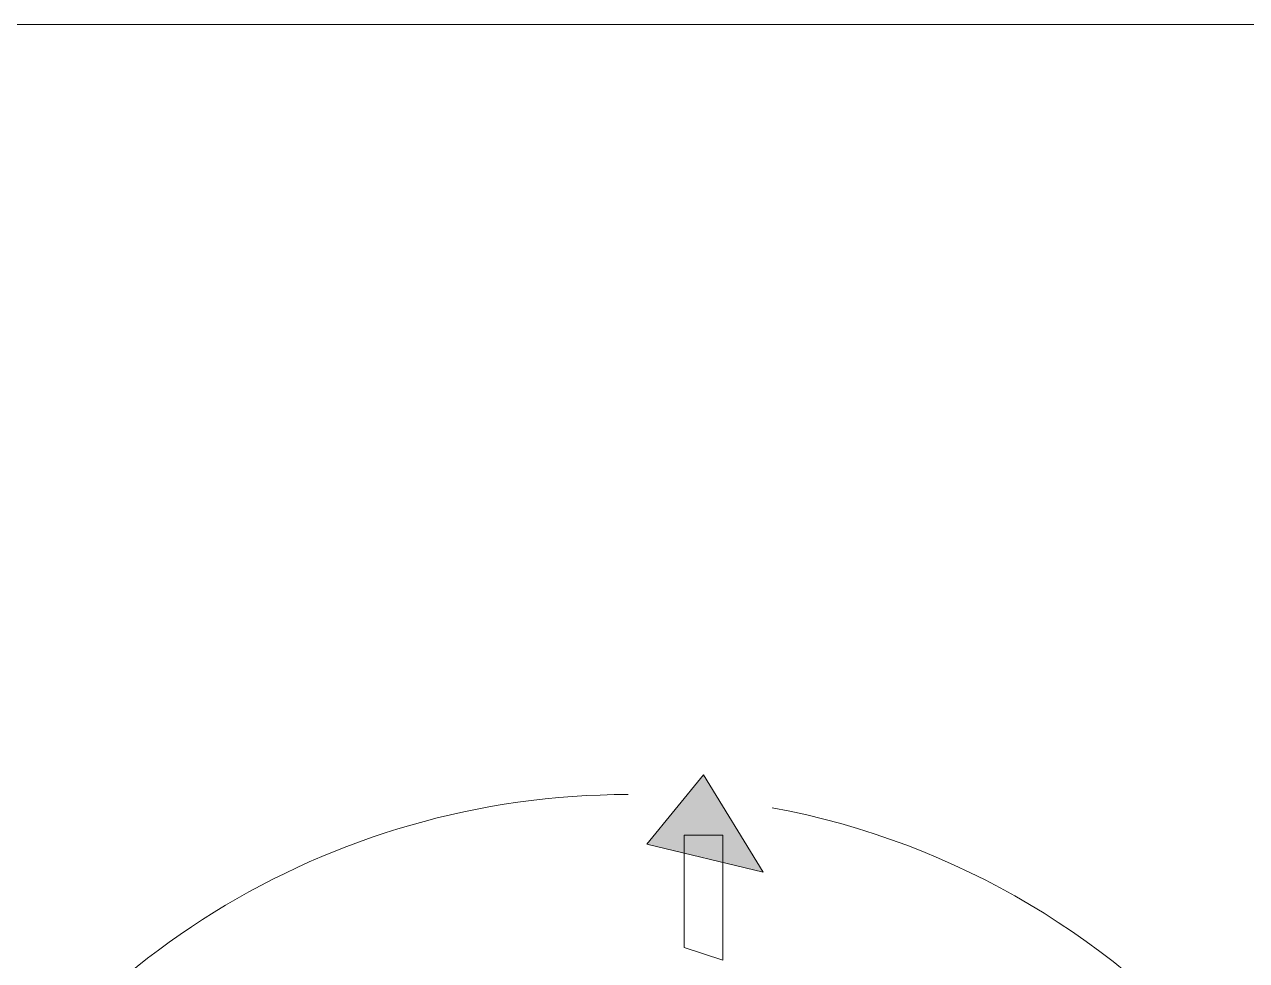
# Model space of a CAD drawing. Header units: metres. Extents: x -11.5 to 7.4, y -3.8 to 5.9.
# Drawn here: x 4.3604 to 4.4764, y -0.7768 to -0.6879 of the extents above; entities that cross this region are included whole.
import ezdxf

# ---------------------------------------------------------------- set-up
doc = ezdxf.new("R2010")
doc.units = ezdxf.units.M
doc.header["$MEASUREMENT"] = 0
doc.layers.add('PDF15_Geometry_Num_Penna__7_Num_Penna__7', color=7, linetype='Continuous', lineweight=18)
doc.layers.add('PDF15_Solid Fills_Num_Penna__7_Num_Penna__7', color=7, linetype='Continuous', lineweight=18)

msp = doc.modelspace()

# ---------------------------------------------------------------- hatches: boundary and pattern name
at = {"layer": 'PDF15_Solid Fills_Num_Penna__7_Num_Penna__7', "linetype": 'Continuous', "lineweight": 18}
msp.add_hatch(color=7, dxfattribs=at).paths.add_polyline_path([(4.424864264406102, -0.7591558096427784), (4.419492006534449, -0.7657221755984134), (4.430535049298753, -0.7684076902811094)])

# ---------------------------------------------------------------- linework, layer by layer
at = {"layer": 'PDF15_Geometry_Num_Penna__7_Num_Penna__7', "color": 7, "linetype": 'Continuous', "lineweight": 18, "flags": 128}
for points in [[(4.646284581442618, -1.589829850077015), (4.005532571811129, -1.589829850077015), (4.005532571811129, -0.687892495706194), (4.646284581442618, -0.687892495706194)], [(4.424864264406102, -0.7591558096427784), (4.430535049298753, -0.7684076902811094), (4.419492006534449, -0.7657221755984134)]]:
    msp.add_lwpolyline(points, close=True, dxfattribs=at)
msp.add_lwpolyline([(4.431277681332462, -0.9089969637834594, 0.3615357194313387), (4.49231724332903, -0.8356219704378685, 0.361085640474636), (4.43139193241457, -0.7622715472174608)], format="xyb", dxfattribs=at)
at = {"layer": 'PDF15_Geometry_Num_Penna__7_Num_Penna__7', "color": 7, "linetype": 'Continuous', "lineweight": 18}
msp.add_arc((4.417695711822248, -0.8356272319753302), 0.07460655189297061, 89.98652937881918, 153.5610025008283, dxfattribs=at)
at = {"layer": 'PDF15_Solid Fills_Num_Penna__7_Num_Penna__7', "color": 7, "linetype": 'Continuous', "lineweight": 18}
for p, q in [((4.423021505017243, -0.775535483597217), (4.423021505017243, -0.7648880198483896)), ((4.423021505017243, -0.7648880198483896), (4.426707023794963, -0.7648880198483896)), ((4.426707023794963, -0.7648880198483896), (4.426707023794963, -0.7767639898564562)), ((4.426707023794963, -0.7767639898564562), (4.423021505017243, -0.775535483597217))]:
    msp.add_line(p, q, dxfattribs=at)

doc.saveas('drawing.dxf')
